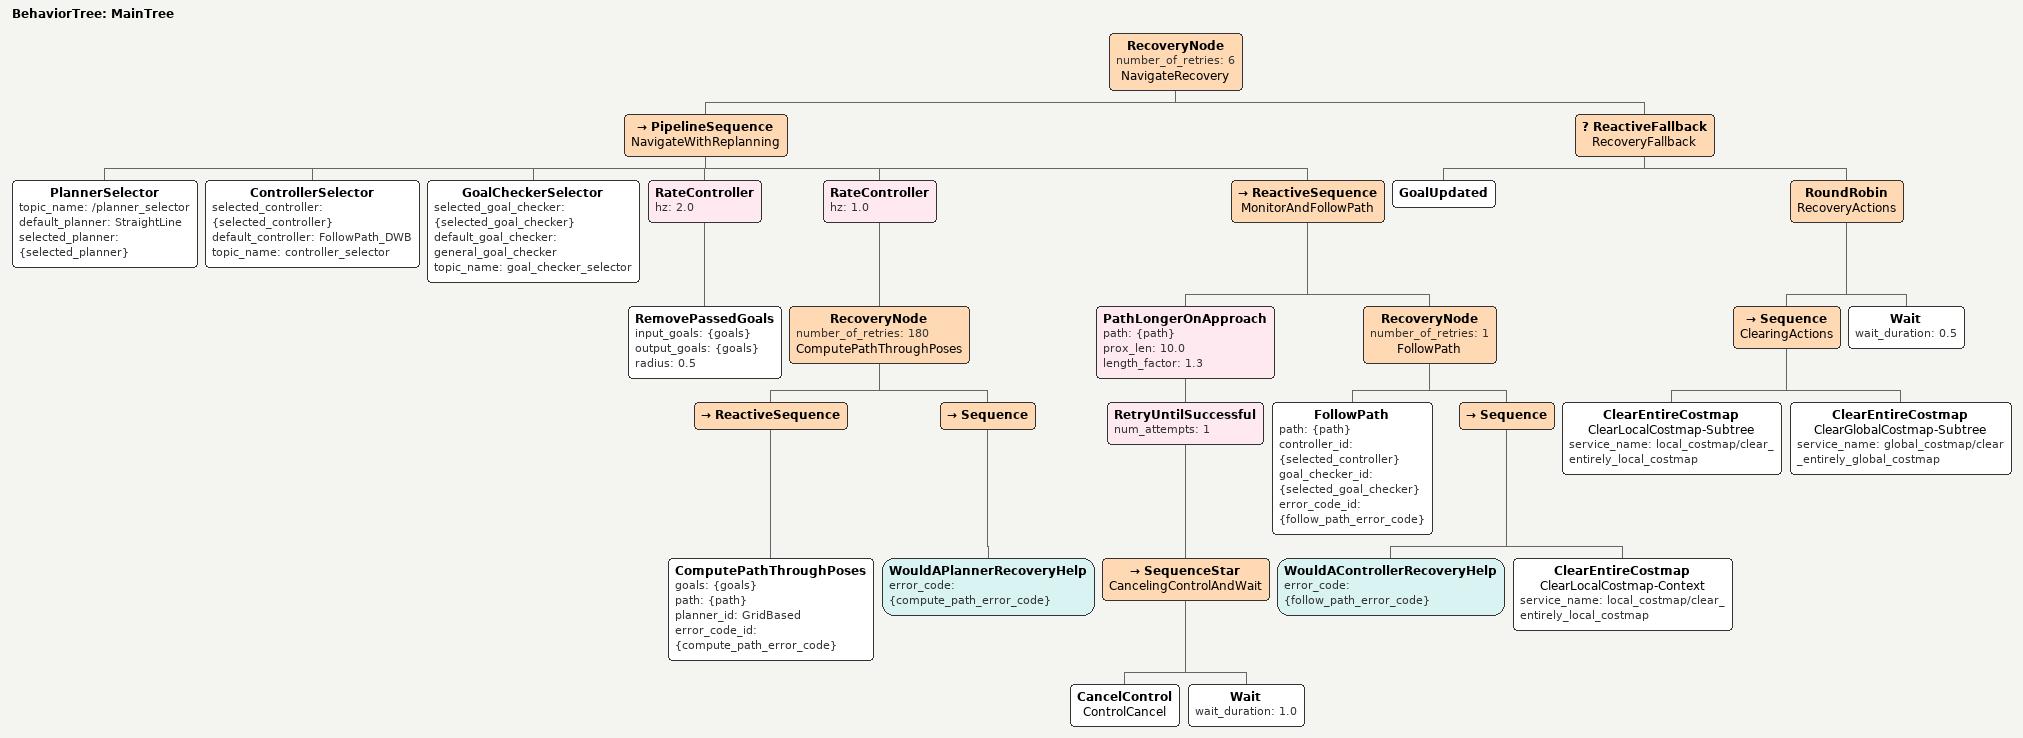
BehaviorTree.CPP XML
<root main_tree_to_execute="MainTree">
  <BehaviorTree ID="MainTree">
    <RecoveryNode number_of_retries="6" name="NavigateRecovery">
      <PipelineSequence name="NavigateWithReplanning">
        <PlannerSelector topic_name="/planner_selector" default_planner="StraightLine" selected_planner="{selected_planner}"/>
        <ControllerSelector selected_controller="{selected_controller}" default_controller="FollowPath_DWB" topic_name="controller_selector"/>
        <GoalCheckerSelector selected_goal_checker="{selected_goal_checker}" default_goal_checker="general_goal_checker" topic_name="goal_checker_selector"/>
        <RateController hz="2.0">
          <RemovePassedGoals input_goals="{goals}" output_goals="{goals}" radius="0.5"/>
        </RateController>

        <RateController hz="1.0">
          <RecoveryNode number_of_retries="180" name="ComputePathThroughPoses">

            <ReactiveSequence>
              <ComputePathThroughPoses goals="{goals}" path="{path}" planner_id="GridBased" error_code_id="{compute_path_error_code}"/>
            </ReactiveSequence>

            <Sequence>
              <WouldAPlannerRecoveryHelp error_code="{compute_path_error_code}"/>
            </Sequence>

          </RecoveryNode>
       </RateController>

        <ReactiveSequence  name="MonitorAndFollowPath">
          <PathLongerOnApproach path="{path}" prox_len="10.0" length_factor="1.3">
            <RetryUntilSuccessful num_attempts="1">
              <SequenceStar name="CancelingControlAndWait">
                <CancelControl name="ControlCancel"/>
                <Wait wait_duration="1.0"/>
              </SequenceStar>
            </RetryUntilSuccessful>
          </PathLongerOnApproach>
          <RecoveryNode number_of_retries="1" name="FollowPath">
            <FollowPath path="{path}" controller_id="{selected_controller}" goal_checker_id="{selected_goal_checker}"  error_code_id="{follow_path_error_code}"/>
            <Sequence>
              <WouldAControllerRecoveryHelp error_code="{follow_path_error_code}"/>
              <ClearEntireCostmap name="ClearLocalCostmap-Context" service_name="local_costmap/clear_entirely_local_costmap"/>
            </Sequence>
          </RecoveryNode>
        </ReactiveSequence >

      </PipelineSequence>
      <ReactiveFallback name="RecoveryFallback">
        <GoalUpdated/>
        <RoundRobin name="RecoveryActions">
          <Sequence name="ClearingActions">
            <ClearEntireCostmap name="ClearLocalCostmap-Subtree" service_name="local_costmap/clear_entirely_local_costmap"/>
            <ClearEntireCostmap name="ClearGlobalCostmap-Subtree" service_name="global_costmap/clear_entirely_global_costmap"/>
          </Sequence>
          <Wait wait_duration="0.5"/>
        </RoundRobin>
      </ReactiveFallback>
    </RecoveryNode>
  </BehaviorTree>
</root>
